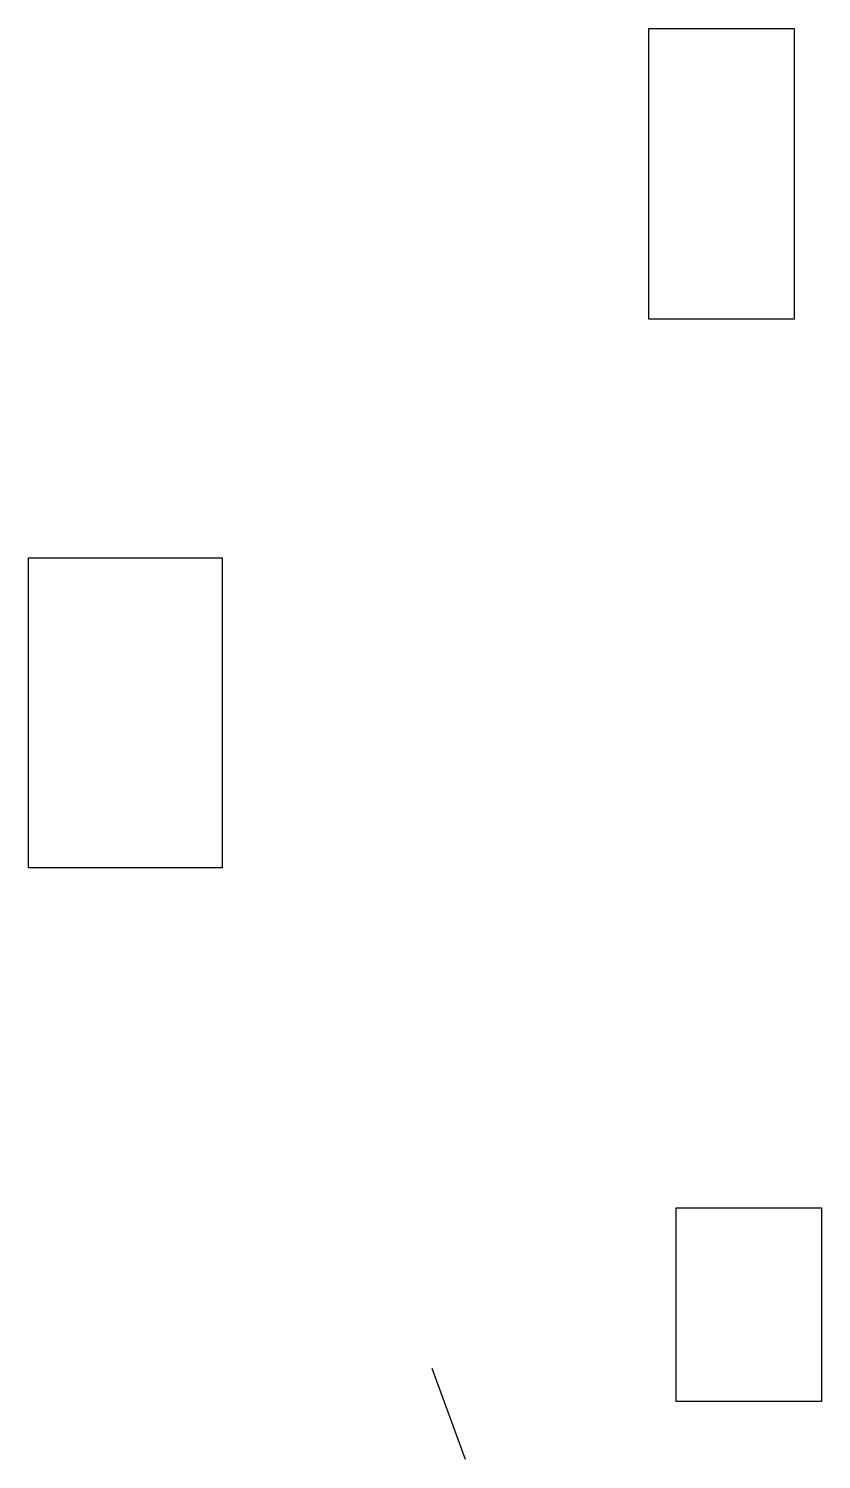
# Model space of a CAD drawing. Header units: millimetres. Extents: x 0 to 2022, y 1 to 1093.
# Drawn here: x 1939.9 to 2021.8, y 945.1 to 1092.9 of the extents above; entities outside this region: 2.
import ezdxf

# ---------------------------------------------------------------- set-up
doc = ezdxf.new("R2010")
doc.units = ezdxf.units.MM
doc.layers.get('0').update_dxf_attribs({"true_color": 0xe7f0ff})

msp = doc.modelspace()

# ---------------------------------------------------------------- linework, layer by layer
for p, q in [((2003.96, 1062.93), (2003.96, 1092.93)), ((2003.96, 1092.93), (2018.96, 1092.93)), ((2018.96, 1092.93), (2018.96, 1062.93)), ((2018.96, 1062.93), (2003.96, 1062.93)), ((1939.85, 1006.24), (1939.85, 1038.24)), ((1939.85, 1038.24), (1959.85, 1038.24)), ((1959.85, 1038.24), (1959.85, 1006.24)), ((1959.85, 1006.24), (1939.85, 1006.24)), ((2006.79, 951.1), (2006.79, 971.1)), ((2006.79, 971.1), (2021.79, 971.1)), ((2021.79, 971.1), (2021.79, 951.1)), ((2021.79, 951.1), (2006.79, 951.1)), ((-0.16, 0.76), (-0.16, 0.76, 32))]:
    msp.add_line(p, q)
at = {"extrusion": (-0.939693, -0.34202, 1.83697e-16)}
for p, q in [((1984.99, 945.11, 30.5), (1981.57, 954.51, 30.5)), ((1983.28, 949.81, 30.5), (1983.28, 949.81, 40.5))]:
    msp.add_line(p, q, dxfattribs=at)
at = {"extrusion": (1, 0, -1.83697e-16)}
msp.add_line((-0.16, 0.76, 32), (-0.16, 0.76, 27), dxfattribs=at)

doc.saveas('drawing.dxf')
